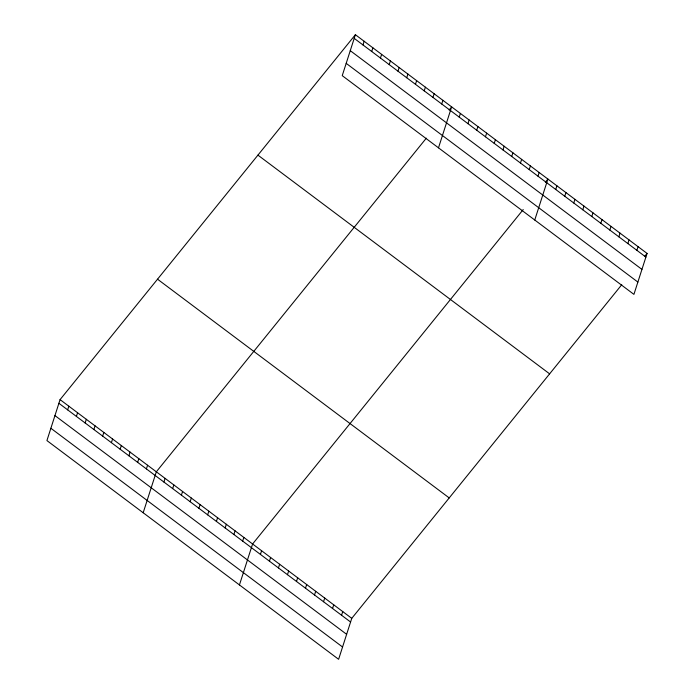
<?xml version="1.0" encoding="UTF-8"?>
<svg xmlns="http://www.w3.org/2000/svg" width="694" height="694" viewBox="0 0 694 694"><rect width="100%" height="100%" fill="white"/><g stroke="black" fill="none" stroke-linecap="round" stroke-linejoin="round"><path stroke-width="1.04" d="M355.389 34.7L342.237 75.655L633.926 294.377L647.077 253.423L355.389 34.7L60.074 399.623L46.923 440.577L338.611 659.3L351.763 618.345L621.763 284.705M67.648 409.85L68.827 406.181M76.401 416.417L77.581 412.748M85.145 422.976L86.325 419.306M93.898 429.543L95.078 425.873M102.651 436.101L103.831 432.431M111.404 442.659L112.575 438.99M120.149 449.226L121.329 445.557M128.902 455.784L130.082 452.115M137.655 462.351L138.835 458.682M146.399 468.91L147.579 465.24M143.181 512.753L156.332 471.799L426.333 138.158M163.905 482.035L165.085 478.366M172.659 488.593L173.83 484.924M181.403 495.152L182.583 491.491M190.156 501.719L191.336 498.049M198.909 508.277L200.08 504.607M207.653 514.844L208.833 511.174M362.962 44.928L364.142 41.258M216.407 521.402L217.586 517.733M371.715 51.495L372.886 47.825M225.16 527.961L226.339 524.291M380.459 58.053L381.639 54.384M233.904 534.527L235.084 530.858M389.213 64.62L390.392 60.951M242.657 541.086L243.837 537.416M397.966 71.178L399.145 67.509M239.439 584.938L252.59 543.983L523.224 209.553M406.719 77.737L407.89 74.067M260.423 554.411L261.603 550.741M415.463 84.304L416.643 80.634M269.437 561.168L270.617 557.499M424.216 90.862L425.396 87.192M278.459 567.935L279.63 564.265M432.969 97.42L434.14 93.751M287.472 574.693L288.652 571.023M441.714 103.987L442.893 100.318M296.485 581.451L297.665 577.781M438.495 147.831L451.647 106.876L449.113 110.008M305.499 588.208L306.679 584.539M459.22 117.113L460.4 113.443M314.521 594.975L315.701 591.305M467.964 123.671L469.144 120.001M323.534 601.733L324.714 598.063M476.717 130.229L477.897 126.56M332.547 608.491L333.727 604.821M485.47 136.796L486.65 133.127M341.569 615.257L342.741 611.588M494.223 143.354L495.395 139.685M502.968 149.921L504.148 146.252M511.721 156.48L512.901 152.81M520.474 163.038L521.645 159.368M529.218 169.605L530.398 165.935M537.971 176.163L539.151 172.494M534.753 220.015L547.904 179.061L545.371 182.184M555.738 189.488L556.918 185.819M564.751 196.246L565.931 192.576M573.773 203.004L574.944 199.334M582.787 209.77L583.966 206.101M591.8 216.528L592.98 212.858M600.813 223.286L601.993 219.616M609.835 230.052L611.006 226.383M618.848 236.81L620.028 233.141M627.862 243.568L629.042 239.898M636.884 250.334L638.055 246.665M644.544 256.546L647.077 253.423M354.209 38.37L645.897 257.092M350.262 50.671L641.941 269.393M346.193 63.354L637.873 282.076M257.934 155.126L549.622 373.849M157.529 279.196L449.209 497.919M60.074 399.623L351.763 618.345M58.895 403.292L350.583 622.015M54.947 415.593L346.627 634.316M50.879 428.276L342.558 646.999"/></g></svg>
